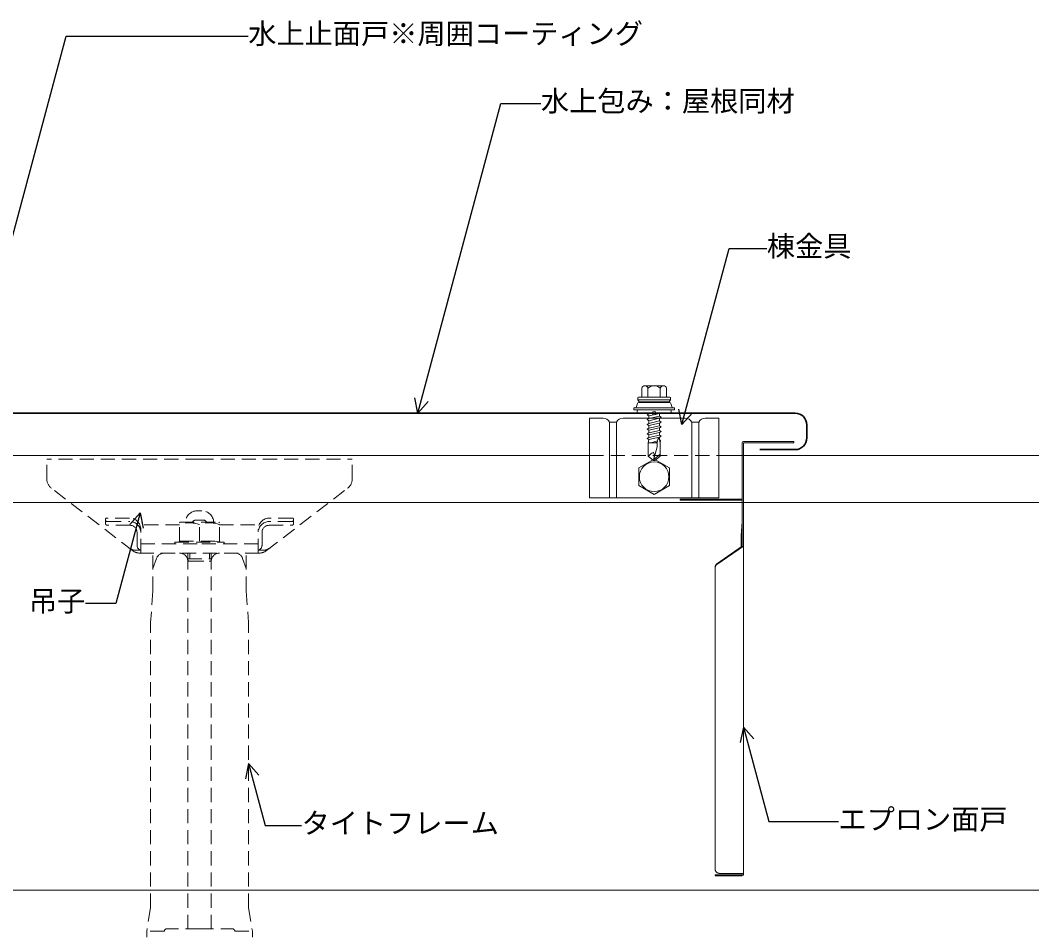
# Model space of a CAD drawing. Units: millimetres at full size, sheet at 1:3; details may follow other scales. Extents: x -1263 to 1258, y -891 to 1036.
# Drawn here: x -466 to -35.4, y 164.4 to 552.6 of the extents above; entities that cross this region are included whole.
import ezdxf
from ezdxf.enums import TextEntityAlignment as Align

# ---------------------------------------------------------------- set-up
doc = ezdxf.new("R2010")
doc.units = ezdxf.units.MM
doc.header["$LTSCALE"] = 3
doc.header["$PDMODE"] = 32
doc.header["$PDSIZE"] = 1.5
doc.linetypes.add('DASHED2', pattern=[3, 2, -1])
for name, color, linetype, lineweight in [('0-6_名称1', 5, 'Continuous', 25), ('0-B_屋根1', 6, 'Continuous', 20), ('1-1_水切1', 134, 'Continuous', 30), ('2-7_ビス1', 7, 'Continuous', 5), ('2-A_タイトフレーム', 3, 'DASHED2', 9), ('2-E_エプロン', 7, 'Continuous', 5), ('2-F_I金具', 7, 'Continuous', 5), ('3-0_吊子', 7, 'DASHED2', 5)]:
    doc.layers.add(name, color=color, linetype=linetype, lineweight=lineweight)
doc.styles.add('ＭＳ ゴシック', font='')
doc.styles.get('ＭＳ ゴシック').set_extended_font_data('MS Gothic')

msp = doc.modelspace()

# ---------------------------------------------------------------- linework, layer by layer
at = {"layer": '0-6_名称1'}
for p, q in [((-296.738, 385.274), (-298.083, 391.846)), ((-296.738, 385.274), (-292.287, 390.293)), ((-184.308, 380.438), (-185.653, 387.01)), ((-184.308, 380.438), (-179.857, 385.457)), ((-414.946, 342.911), (-419.397, 337.892)), ((-414.946, 342.911), (-413.601, 336.339)), ((-158.146, 251.585), (-159.491, 245.013)), ((-158.146, 251.585), (-153.696, 246.566)), ((-368.808, 236.128), (-370.153, 229.556)), ((-368.808, 236.128), (-364.357, 231.109))]:
    msp.add_line(p, q, dxfattribs=at)
for points in [[(-503.949, 331.49), (-446.496, 545.906), (-368.912, 545.906)], [(-296.738, 385.274), (-261.396, 517.174), (-244.342, 517.174)], [(-184.308, 380.438), (-164.228, 455.377), (-148.169, 455.377)], [(-414.946, 342.911), (-425.301, 304.267), (-438.264, 304.267)], [(-158.146, 251.585), (-147.37, 211.365), (-117.708, 211.365)], [(-368.808, 236.128), (-361.723, 209.687), (-346.224, 209.687)]]:
    msp.add_lwpolyline(points, dxfattribs=at)
at = {"layer": '0-B_屋根1'}
for p, q in [((-519.647, 367.211), (-223.646, 367.211)), ((-168.646, 367.211), (965.353, 367.211)), ((-519.647, 347.211), (965.353, 347.211)), ((-519.647, 182.211), (965.353, 182.211))]:
    msp.add_line(p, q, dxfattribs=at)
at = {"layer": '0-B_屋根1', "linetype": 'DASHED2'}
msp.add_line((-223.646, 367.211), (-168.646, 367.211), dxfattribs=at)
at = {"layer": '1-1_水切1'}
for p, q in [((-136.147, 385.274), (-531.147, 385.274)), ((-131.147, 380.274), (-131.147, 374.774)), ((-136.147, 369.774), (-151.147, 369.774))]:
    msp.add_line(p, q, dxfattribs=at)
for centre, start, end in [((-136.147, 380.274), 360, 90), ((-136.147, 374.774), 270, 0.00017)]:
    msp.add_arc(centre, 5, start, end, dxfattribs=at)
at = {"layer": '2-7_ビス1'}
for p, q in [((-192.209, 396.974), (-200.084, 396.974)), ((-202.834, 392.074), (-189.459, 392.074)), ((-201.396, 395.916), (-201.396, 392.074)), ((-198.772, 395.916), (-198.772, 392.074)), ((-193.521, 395.916), (-193.521, 392.074)), ((-190.896, 395.916), (-190.896, 392.074)), ((-204.846, 387.554), (-204.846, 386.714)), ((-187.446, 387.554), (-204.846, 387.554)), ((-203.291, 389.427), (-203.831, 387.717)), ((-203.153, 390.966), (-203.153, 391.756)), ((-203.153, 390.966), (-189.14, 390.966)), ((-202.5, 390.188), (-203.153, 390.966)), ((-189.57, 389.834), (-202.723, 389.834)), ((-190.037, 390.074), (-202.256, 390.074)), ((-198.376, 390.074), (-198.376, 389.834)), ((-193.917, 390.074), (-193.917, 389.834)), ((-189.793, 390.188), (-189.14, 390.966)), ((-189.14, 390.966), (-189.14, 391.756)), ((-189.002, 389.427), (-188.462, 387.717)), ((-203.175, 386.714), (-203.535, 385.274)), ((-203.535, 385.274), (-188.758, 385.274)), ((-199.146, 384.551), (-198.376, 384.996)), ((-199.146, 384.551), (-198.376, 384.107)), ((-198.376, 384.996), (-198.376, 385.274)), ((-198.376, 384.996), (-197.15, 385.274)), ((-198.376, 384.107), (-193.917, 385.118)), ((-198.376, 384.107), (-198.376, 382.974)), ((-198.376, 382.974), (-193.917, 383.985)), ((-193.917, 385.118), (-193.646, 385.274)), ((-193.917, 385.118), (-193.917, 383.985)), ((-193.146, 383.54), (-193.917, 383.985)), ((-193.146, 383.54), (-193.917, 383.095)), ((-189.118, 386.714), (-188.758, 385.274)), ((-199.146, 382.529), (-198.376, 382.974)), ((-199.146, 382.529), (-198.376, 382.084)), ((-199.146, 380.507), (-198.376, 380.952)), ((-199.146, 378.484), (-198.376, 378.929)), ((-198.376, 382.084), (-193.917, 383.095)), ((-198.376, 382.084), (-198.376, 380.952)), ((-198.376, 380.952), (-193.917, 381.963)), ((-198.376, 378.929), (-193.917, 379.941)), ((-193.917, 383.095), (-193.917, 381.963)), ((-193.146, 381.518), (-193.917, 381.963)), ((-193.146, 381.518), (-193.917, 381.073)), ((-193.146, 379.496), (-193.917, 379.941)), ((-193.146, 379.496), (-193.917, 379.051)), ((-199.146, 376.462), (-198.376, 376.907)), ((-199.146, 376.462), (-198.376, 376.017)), ((-199.146, 374.44), (-198.376, 374.885)), ((-198.46, 374.044), (-193.917, 375.006)), ((-198.376, 376.907), (-193.917, 377.918)), ((-198.376, 376.017), (-193.917, 377.028)), ((-198.376, 376.017), (-198.376, 374.885)), ((-198.376, 374.885), (-193.917, 375.896)), ((-193.146, 377.473), (-193.917, 377.918)), ((-193.146, 377.473), (-193.917, 377.028)), ((-193.917, 377.028), (-193.917, 375.896)), ((-193.146, 375.451), (-193.917, 375.896)), ((-193.146, 375.451), (-193.917, 375.006)), ((-193.917, 375.006), (-193.917, 374.523)), ((-199.146, 374.44), (-198.46, 374.044)), ((-198.694, 372.718), (-198.46, 374.044)), ((-198.694, 372.718), (-198.694, 366.945)), ((-198.694, 372.718), (-194.891, 372.718)), ((-194.757, 373.519), (-197.522, 372.718)), ((-196.146, 372.718), (-194.859, 372.93)), ((-194.891, 370.946), (-196.145, 366.266)), ((-194.891, 372.718), (-194.891, 370.945)), ((-193.79, 373.8), (-193.917, 374.523)), ((-193.79, 373.8), (-193.855, 373.781)), ((-193.79, 373.8), (-193.413, 373.583)), ((-193.687, 373.123), (-193.671, 373.126)), ((-193.671, 373.126), (-193.413, 373.275)), ((-193.599, 372.718), (-193.671, 373.126)), ((-193.599, 372.718), (-193.599, 366.945)), ((-193.413, 373.583), (-193.413, 373.275)), ((-198.694, 366.945), (-196.465, 365.074)), ((-196.323, 365.603), (-193.599, 367.889)), ((-193.599, 366.945), (-195.828, 365.074)), ((-195.828, 365.074), (-196.465, 365.074))]:
    msp.add_line(p, q, dxfattribs=at)
for points in [[(-187.446, 387.554), (-187.446, 386.714), (-204.846, 386.714)], [(-199.146, 380.507), (-198.376, 380.062), (-198.376, 378.929)], [(-198.376, 380.062), (-193.917, 381.073), (-193.917, 379.941)], [(-198.376, 378.039), (-193.917, 379.051), (-193.917, 377.918)], [(-199.146, 378.484), (-198.376, 378.039), (-198.376, 376.907)], [(-193.599, 372.718), (-193.787, 373.533), (-193.972, 374.143), (-194.15, 374.523), (-194.318, 374.649), (-194.473, 374.511), (-194.618, 374.129), (-194.756, 373.524), (-194.891, 372.718)], [(-198.694, 366.945), (-198.326, 367.257), (-197.932, 367.596), (-197.536, 367.927), (-197.158, 368.216), (-196.822, 368.428), (-196.548, 368.53), (-196.359, 368.488), (-196.251, 368.243), (-196.186, 367.807), (-196.154, 367.271), (-196.144, 366.727), (-196.145, 366.266)], [(-196.146, 365.074), (-196.207, 365.206), (-196.262, 365.338), (-196.303, 365.47), (-196.323, 365.603), (-196.314, 365.768), (-196.275, 365.933), (-196.215, 366.1), (-196.145, 366.266)]]:
    msp.add_lwpolyline(points, dxfattribs=at)
for centre, radius, start, end in [((-200.084, 395.631), 1.343, 12.25461, 167.74538), ((-196.146, 393.189), 3.785, 46.09561, 133.90437), ((-192.209, 395.631), 1.343, 12.25461, 167.74538), ((-202.834, 391.756), 0.319, 90, 180), ((-189.459, 391.756), 0.319, 360, 90), ((-204.058, 387.794), 0.24, 270, 341.24339), ((-202.723, 389.234), 0.6, 90, 161.24339), ((-202.256, 390.393), 0.319, 220, 270), ((-190.037, 390.393), 0.319, 270, 320), ((-189.57, 389.234), 0.6, 18.75661, 90), ((-188.234, 387.794), 0.24, 198.75661, 270)]:
    msp.add_arc(centre, radius, start, end, dxfattribs=at)
at = {"layer": '2-7_ビス1', "color": 5}
msp.add_point((-196.146, 385.274), dxfattribs=at)
at = {"layer": '2-A_タイトフレーム'}
for p, q in [((-409.541, 309.679), (-409.541, 325.711)), ((-407.986, 323.408), (-409.541, 319.135)), ((-371.309, 323.408), (-369.754, 319.135)), ((-369.754, 309.679), (-369.754, 325.711)), ((-394.647, 165.711), (-394.647, 322.75)), ((-393.76, 322.211), (-385.535, 322.211)), ((-384.647, 165.711), (-384.647, 322.75)), ((-409.541, 309.679), (-410.487, 296.118)), ((-369.754, 309.679), (-368.808, 296.118)), ((-410.487, 174.711), (-410.487, 296.118)), ((-368.808, 174.711), (-368.808, 296.118)), ((-410.487, 174.711), (-412.147, 164.711)), ((-368.808, 174.711), (-367.147, 164.711)), ((-404.647, 164.711), (-412.147, 164.711)), ((-412.147, 162.211), (-412.147, 164.711)), ((-389.647, 165.711), (-403.647, 165.711)), ((-389.647, 165.711), (-375.647, 165.711)), ((-374.647, 164.711), (-367.147, 164.711)), ((-367.147, 162.211), (-367.147, 164.711))]:
    msp.add_line(p, q, dxfattribs=at)
for centre, radius, start, end in [((-404.697, 322.211), 3.5, 90, 160), ((-398.147, 322.211), 3.5, 12.83959, 90), ((-393.76, 323.211), 1, 192.83959, 270), ((-385.535, 323.211), 1, 270, 347.16041), ((-381.147, 322.211), 3.5, 90, 167.16041), ((-374.598, 322.211), 3.5, 20, 90), ((-403.647, 164.711), 1, 90, 180), ((-375.647, 164.711), 1, 0, 90)]:
    msp.add_arc(centre, radius, start, end, dxfattribs=at)
at = {"layer": '2-E_エプロン'}
for p, q in [((-158.646, 328.596), (-158.646, 372.711)), ((-158.146, 373.211), (-136.646, 373.211)), ((-136.646, 372.711), (-136.646, 373.211)), ((-185.146, 348.711), (-158.646, 348.711)), ((-185.146, 348.211), (-185.146, 348.711)), ((-185.146, 348.211), (-158.646, 348.211)), ((-158.646, 339.232), (-159.146, 333.232)), ((-159.146, 328.25), (-159.146, 333.232)), ((-158.146, 328.662), (-169.426, 320.875)), ((-158.646, 328.596), (-169.426, 321.154)), ((-170.146, 190.953), (-170.146, 319.878)), ((-170.146, 188.711), (-158.646, 188.711)), ((-170.146, 188.211), (-170.146, 188.711)), ((-170.146, 188.211), (-158.646, 188.211)), ((-168.146, 189.294), (-158.146, 189.294)), ((-158.646, 188.711), (-158.646, 189.294))]:
    msp.add_line(p, q, dxfattribs=at)
msp.add_lwpolyline([(-158.146, 188.711), (-158.146, 372.711), (-136.646, 372.711)], dxfattribs=at)
for centre, radius, start, end in [((-158.146, 372.711), 0.5, 90, 180), ((-185.103, 348.421), 0.293, 81.56636, 98.44136), ((-185.103, 349.001), 0.293, 261.55864, 278.43364), ((-185.103, 348.501), 0.293, 261.55864, 278.43364), ((-184.935, 347.865), 0.855, 81.56371, 98.43871), ((-184.935, 349.557), 0.855, 261.56129, 278.43629), ((-184.935, 349.057), 0.855, 261.56129, 278.43629), ((-184.612, 347.383), 1.343, 81.56313, 98.43813), ((-184.612, 350.04), 1.343, 261.56187, 278.43687), ((-184.612, 349.54), 1.343, 261.56187, 278.43687), ((-184.164, 347.014), 1.716, 81.56284, 98.43784), ((-184.164, 350.408), 1.716, 261.56216, 278.43716), ((-184.164, 349.908), 1.716, 261.56216, 278.43716), ((-183.627, 346.792), 1.94, 81.56264, 98.43764), ((-183.627, 350.63), 1.94, 261.56236, 278.43736), ((-183.627, 350.13), 1.94, 261.56236, 278.43736), ((-183.049, 346.735), 1.998, 81.56247, 98.43747), ((-183.049, 350.687), 1.998, 261.56253, 278.43753), ((-183.049, 350.187), 1.998, 261.56253, 278.43753), ((-182.856, 346.754), 1.978, 81.56242, 98.43742), ((-182.856, 350.668), 1.978, 261.56258, 278.43758), ((-182.856, 346.254), 1.978, 81.56242, 98.43742), ((-182.48, 346.849), 1.883, 81.56229, 98.43729), ((-182.48, 350.574), 1.883, 261.56271, 278.43771), ((-182.48, 350.074), 1.883, 261.56271, 278.43771), ((-182.301, 346.923), 1.808, 81.56223, 98.43723), ((-182.301, 350.5), 1.808, 261.56277, 278.43777), ((-182.301, 346.423), 1.808, 81.56223, 98.43723), ((-181.968, 347.122), 1.606, 81.56208, 98.43708), ((-181.968, 350.3), 1.606, 261.56292, 278.43792), ((-181.968, 349.8), 1.606, 261.56292, 278.43792), ((-181.818, 347.245), 1.482, 81.56198, 98.43698), ((-181.818, 350.177), 1.482, 261.56302, 278.43802), ((-181.818, 346.745), 1.482, 81.56198, 98.43698), ((-181.557, 347.533), 1.191, 81.56173, 98.43673), ((-181.557, 349.89), 1.191, 261.56327, 278.43827), ((-181.557, 349.39), 1.191, 261.56327, 278.43827), ((-181.45, 347.694), 1.028, 81.56154, 98.43654), ((-181.45, 349.728), 1.028, 261.56346, 278.43846), ((-181.45, 347.194), 1.028, 81.56154, 98.43654), ((-181.284, 348.045), 0.674, 81.5609, 98.4359), ((-181.284, 349.378), 0.674, 261.5641, 278.4391), ((-181.284, 348.878), 0.674, 261.5641, 278.4391), ((-181.227, 348.23), 0.486, 81.56021, 98.43521), ((-181.227, 349.192), 0.486, 261.56479, 278.43979), ((-181.227, 347.73), 0.486, 81.56021, 98.43521), ((-181.171, 348.614), 0.0981, 81.55084, 98.42584), ((-181.171, 348.808), 0.0981, 261.57416, 278.44916), ((-181.171, 348.308), 0.0981, 261.57416, 278.44916), ((-168.487, 319.869), 1.659, 176.538, 179.6777), ((-168.487, 319.59), 1.659, 176.538, 179.6777), ((-168.486, 319.85), 1.662, 172.75882, 175.89852), ((-168.486, 319.571), 1.662, 172.75882, 175.89852), ((-168.484, 319.832), 1.666, 168.9949, 172.1346), ((-168.484, 319.553), 1.666, 168.9949, 172.1346), ((-168.481, 319.814), 1.673, 165.25592, 168.39562), ((-168.481, 319.534), 1.673, 165.25592, 168.39562), ((-168.477, 319.795), 1.681, 161.5509, 164.6906), ((-168.477, 319.516), 1.681, 161.5509, 164.6906), ((-168.472, 319.777), 1.692, 157.88797, 161.02767), ((-168.472, 319.498), 1.692, 157.88797, 161.02767), ((-168.466, 319.76), 1.704, 154.27421, 157.41391), ((-168.466, 319.48), 1.704, 154.27421, 157.41391), ((-168.459, 319.742), 1.718, 150.71553, 153.85523), ((-168.459, 319.463), 1.718, 150.71553, 153.85523), ((-168.451, 319.725), 1.733, 147.2166, 150.3563), ((-168.451, 319.446), 1.733, 147.2166, 150.3563), ((-168.442, 319.709), 1.75, 143.78088, 146.92059), ((-168.442, 319.43), 1.75, 143.78088, 146.92059), ((-168.432, 319.693), 1.767, 140.41065, 143.55035), ((-168.432, 319.414), 1.767, 140.41065, 143.55035), ((-168.422, 319.678), 1.785, 137.10703, 140.24673), ((-168.422, 319.398), 1.785, 137.10703, 140.24673), ((-168.41, 319.663), 1.803, 133.87014, 137.00984), ((-168.41, 319.384), 1.803, 133.87014, 137.00984), ((-168.398, 319.649), 1.822, 130.69916, 133.83886), ((-168.398, 319.37), 1.822, 130.69916, 133.83886), ((-168.385, 319.635), 1.841, 127.59247, 130.73217), ((-168.385, 319.356), 1.841, 127.59247, 130.73217), ((-168.372, 319.623), 1.859, 124.54777, 127.68747), ((-168.372, 319.343), 1.859, 124.54777, 127.68747), ((-168.487, 190.97), 1.66, 180.57658, 186.20158), ((-168.483, 191.003), 1.667, 187.32547, 192.95047), ((-168.477, 191.036), 1.681, 193.9891, 199.6141), ((-168.467, 191.068), 1.701, 200.51876, 206.14376), ((-168.454, 191.099), 1.726, 206.87639, 212.50139), ((-168.439, 191.128), 1.756, 213.03621, 218.66121), ((-168.42, 191.156), 1.788, 218.98481, 224.60981), ((-168.399, 191.182), 1.821, 224.71999, 230.34499), ((-168.375, 191.205), 1.854, 230.24881, 235.87381), ((-168.349, 191.227), 1.886, 235.58557, 241.21057), ((-168.322, 191.245), 1.916, 240.7498, 246.3748), ((-168.292, 191.261), 1.942, 245.76459, 251.38959), ((-168.261, 191.274), 1.964, 250.65531, 256.28031), ((-168.229, 191.283), 1.982, 255.4487, 261.0737), ((-168.196, 191.29), 1.993, 260.17224, 265.79724), ((-168.163, 191.293), 1.999, 264.85375, 270.47875), ((-158.646, 188.711), 0.5, 270, 0)]:
    msp.add_arc(centre, radius, start, end, dxfattribs=at)
at = {"layer": '2-F_I金具'}
for p, q in [((-223.646, 349.211), (-223.646, 383.211)), ((-217.896, 383.211), (-223.646, 383.211)), ((-196.146, 383.211), (-209.397, 383.211)), ((-196.146, 383.211), (-182.896, 383.211)), ((-174.397, 383.211), (-168.646, 383.211)), ((-168.646, 349.211), (-168.646, 383.211)), ((-215.146, 349.211), (-215.146, 381.411)), ((-212.136, 381.411), (-215.146, 381.411)), ((-212.146, 349.211), (-212.146, 381.411)), ((-180.157, 381.411), (-177.146, 381.411)), ((-180.146, 349.211), (-180.146, 381.411)), ((-177.146, 349.211), (-177.146, 381.411)), ((-202.646, 361.964), (-196.146, 365.717)), ((-202.646, 354.458), (-202.646, 361.964)), ((-196.146, 365.717), (-189.646, 361.964)), ((-189.646, 361.964), (-189.646, 354.458)), ((-196.146, 350.706), (-202.646, 354.458)), ((-189.646, 354.458), (-196.146, 350.706)), ((-223.646, 349.211), (-168.646, 349.211))]:
    msp.add_line(p, q, dxfattribs=at)
msp.add_circle((-196.146, 358.211), 6.3, dxfattribs=at)
for centre, start, end in [((-217.896, 380.211), 23.57818, 90), ((-209.397, 380.211), 90, 156.42182), ((-182.896, 380.211), 23.57818, 90), ((-174.397, 380.211), 90, 156.42182)]:
    msp.add_arc(centre, 3, start, end, dxfattribs=at)
at = {"layer": '3-0_吊子'}
for p, q in [((-454.663, 357.3), (-454.663, 365.711)), ((-389.663, 365.711), (-454.663, 365.711)), ((-389.663, 365.711), (-324.663, 365.711)), ((-324.663, 357.3), (-324.663, 365.711)), ((-418.148, 326.748), (-452.711, 353.337)), ((-361.178, 326.748), (-326.614, 353.337)), ((-429.663, 340.149), (-429.663, 338.234)), ((-419.522, 340.649), (-429.163, 340.649)), ((-390.663, 343.711), (-388.663, 343.711)), ((-350.163, 340.649), (-359.816, 340.649)), ((-349.663, 340.149), (-349.663, 338.234)), ((-428.963, 339.131), (-419.263, 339.131)), ((-419.263, 337.534), (-428.963, 337.534)), ((-398.163, 337.711), (-415.059, 337.711)), ((-397.913, 338.811), (-398.163, 338.561)), ((-398.163, 330.811), (-398.163, 338.561)), ((-397.913, 338.811), (-381.413, 338.811)), ((-391.463, 339.711), (-387.863, 339.711)), ((-389.663, 330.811), (-389.663, 337.907)), ((-381.413, 338.811), (-381.163, 338.561)), ((-381.163, 330.811), (-381.163, 338.561)), ((-381.163, 337.711), (-364.267, 337.711)), ((-350.363, 339.131), (-360.063, 339.131)), ((-360.063, 337.534), (-350.363, 337.534)), ((-416.263, 334.534), (-416.263, 329.011)), ((-414.663, 325.711), (-414.663, 335.79)), ((-364.663, 325.711), (-364.663, 335.79)), ((-363.063, 334.534), (-363.063, 329.011)), ((-414.663, 329.711), (-389.663, 329.711)), ((-400.163, 330.302), (-395.089, 330.802)), ((-400.105, 329.711), (-400.163, 330.302)), ((-398.163, 330.811), (-381.163, 330.811)), ((-364.663, 329.711), (-389.663, 329.711)), ((-379.221, 329.711), (-379.163, 330.302)), ((-416.659, 326.911), (-414.663, 326.911)), ((-415.099, 325.711), (-389.663, 325.711)), ((-394.663, 322.75), (-394.663, 325.711)), ((-394.663, 323.211), (-384.663, 323.211)), ((-393.851, 323.211), (-393.851, 325.711)), ((-364.227, 325.711), (-389.663, 325.711)), ((-385.475, 323.211), (-385.475, 325.711)), ((-384.663, 322.75), (-384.663, 325.711)), ((-362.667, 326.911), (-364.663, 326.911))]:
    msp.add_line(p, q, dxfattribs=at)
msp.add_lwpolyline([(-400.163, 330.302), (-379.163, 330.302), (-384.236, 330.802)], dxfattribs=at)
for centre, radius, start, end in [((-449.663, 357.3), 5, 180, 232.43), ((-329.663, 357.3), 5, 307.57, 360), ((-429.163, 340.149), 0.5, 90, 180), ((-419.522, 335.79), 4.859, 360, 90), ((-390.663, 338.711), 5, 90, 178.85401), ((-388.663, 338.711), 5, 1.14599, 90), ((-359.803, 335.79), 4.859, 90, 180), ((-350.163, 340.149), 0.5, 360, 90), ((-428.963, 339.831), 0.7, 180, 270), ((-428.963, 338.234), 0.7, 180, 270), ((-419.263, 334.534), 4.598, 360, 90), ((-419.263, 334.534), 3, 360, 90), ((-393.913, 324.5), 14.065, 72.41201, 107.58799), ((-391.463, 338.511), 1.2, 90, 165.52338), ((-385.413, 324.5), 14.065, 72.41201, 107.58799), ((-387.863, 338.511), 1.2, 14.47662, 90), ((-360.063, 334.534), 4.598, 90, 180), ((-360.063, 334.534), 3, 90, 180), ((-350.363, 339.831), 0.7, 270, 360), ((-350.363, 338.234), 0.7, 270, 360), ((-416.659, 331.911), 5, 232.43, 270), ((-414.163, 329.011), 2.1, 180, 256.22585), ((-394.913, 329.011), 1.8, 90, 95.62833), ((-384.413, 329.011), 1.8, 84.37167, 90), ((-365.163, 329.011), 2.1, 283.77415, 360), ((-362.667, 331.911), 5, 270, 307.57), ((-415.099, 330.711), 5, 232.43, 270), ((-364.227, 330.711), 5, 270, 307.57)]:
    msp.add_arc(centre, radius, start, end, dxfattribs=at)

# ---------------------------------------------------------------- texts
at = {"layer": '0-6_名称1', "style": 'ＭＳ ゴシック'}
for s, p in [('水上止面戸※周囲コーティング', (-368.912, 539.906)), ('水上包み：屋根同材', (-244.342, 511.174)), ('棟金具', (-148.169, 449.377)), ('吊子', (-462.264, 298.267)), ('タイトフレーム', (-346.224, 203.687)), ('エプロン面戸', (-117.708, 205.365))]:
    msp.add_text(s, height=8.798, dxfattribs=at).set_placement(p, align=Align.BOTTOM_LEFT)

doc.saveas('drawing.dxf')
